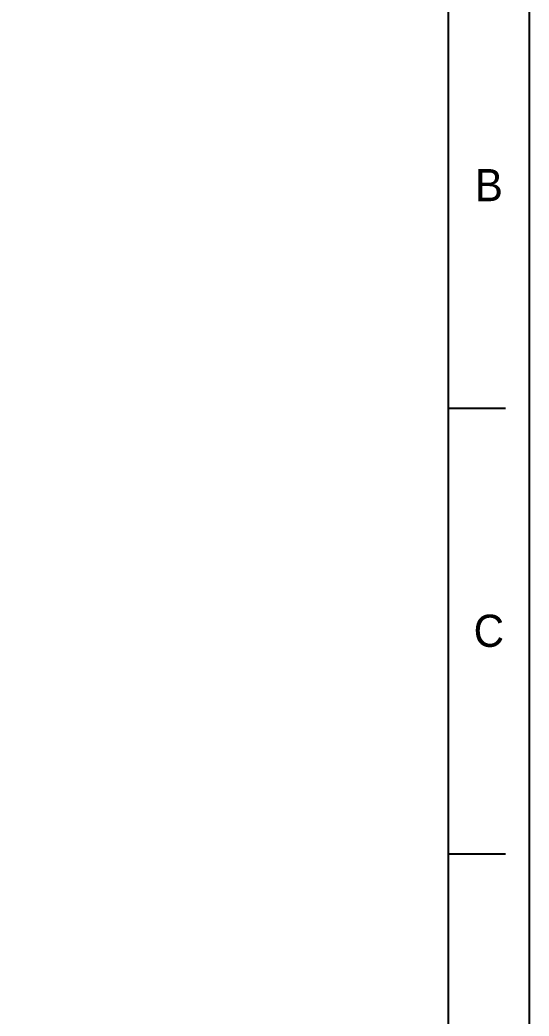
# Model space of a CAD drawing. Extents: x 9520 to 10292, y -16148 to -15602.
# Drawn here: x 10175.9 to 10292.2, y -15963.1 to -15735.6 of the extents above; entities that cross this region are included whole.
import ezdxf

# ---------------------------------------------------------------- set-up
doc = ezdxf.new("R2010")
doc.units = 0
doc.header["$MEASUREMENT"] = 0
doc.layers.add('FORM', color=7, linetype='CONTINUOUS')
doc.styles.get("Standard").update_dxf_attribs({"font": 'Gulim.ttf'})

msp = doc.modelspace()

# ---------------------------------------------------------------- linework, layer by layer
at = {"layer": 'FORM'}
for p, q in [((10273.83, -16129.74), (10273.83, -15620.66)), ((10273.83, -15824.29), (10286.82, -15824.29)), ((10273.83, -15926.11), (10286.82, -15926.11))]:
    msp.add_line(p, q, dxfattribs=at)
msp.add_lwpolyline([(9520.32, -15602.28), (10292.2, -15602.28), (10292.2, -16148.12), (9520.32, -16148.12)], close=True, dxfattribs=at)
for p in [(10273.83, -15824.29), (10273.83, -15926.11)]:
    msp.add_point(p, dxfattribs=at)

# ---------------------------------------------------------------- texts
at = {"layer": 'FORM', "char_height": 7.35, "attachment_point": 5}
for s, insert in [('B', (10283.02, -15773.38)), ('C', (10283.02, -15875.2))]:
    msp.add_mtext_dynamic_manual_height_columns(s, width=12.996, gutter_width=16.25, heights=[0], dxfattribs=dict(at, insert=insert))

doc.saveas('drawing.dxf')
